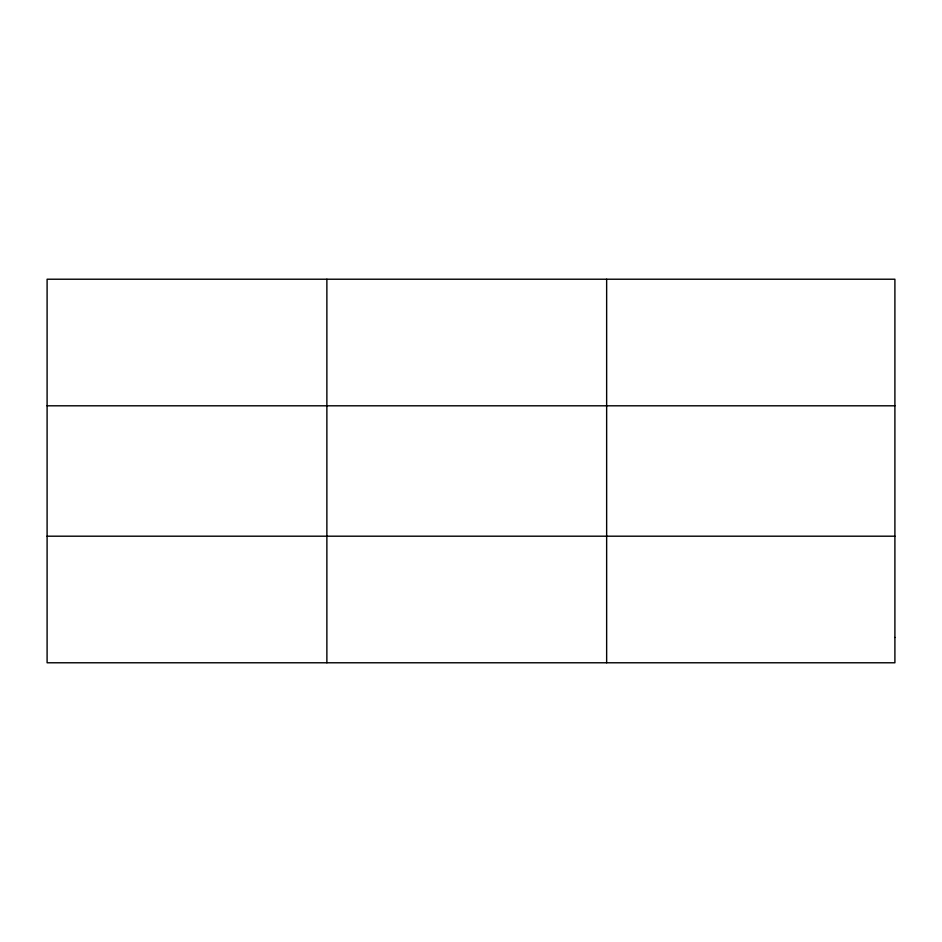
<?xml version="1.0" encoding="UTF-8"?>
<svg xmlns="http://www.w3.org/2000/svg" width="942" height="942" viewBox="0 0 942 942"><rect width="100%" height="100%" fill="white"/><g stroke="black" fill="none" stroke-linecap="round" stroke-linejoin="round"><path stroke-width="1.41" d="M326.874 662.779L326.874 279.221M606.648 662.779L606.648 279.221M47.1 405.802L894.9 405.802M47.1 536.198L894.9 536.198M894.9 637.463L894.9 662.779L47.1 662.779L47.1 279.221L894.9 279.221L894.9 637.463"/></g></svg>
